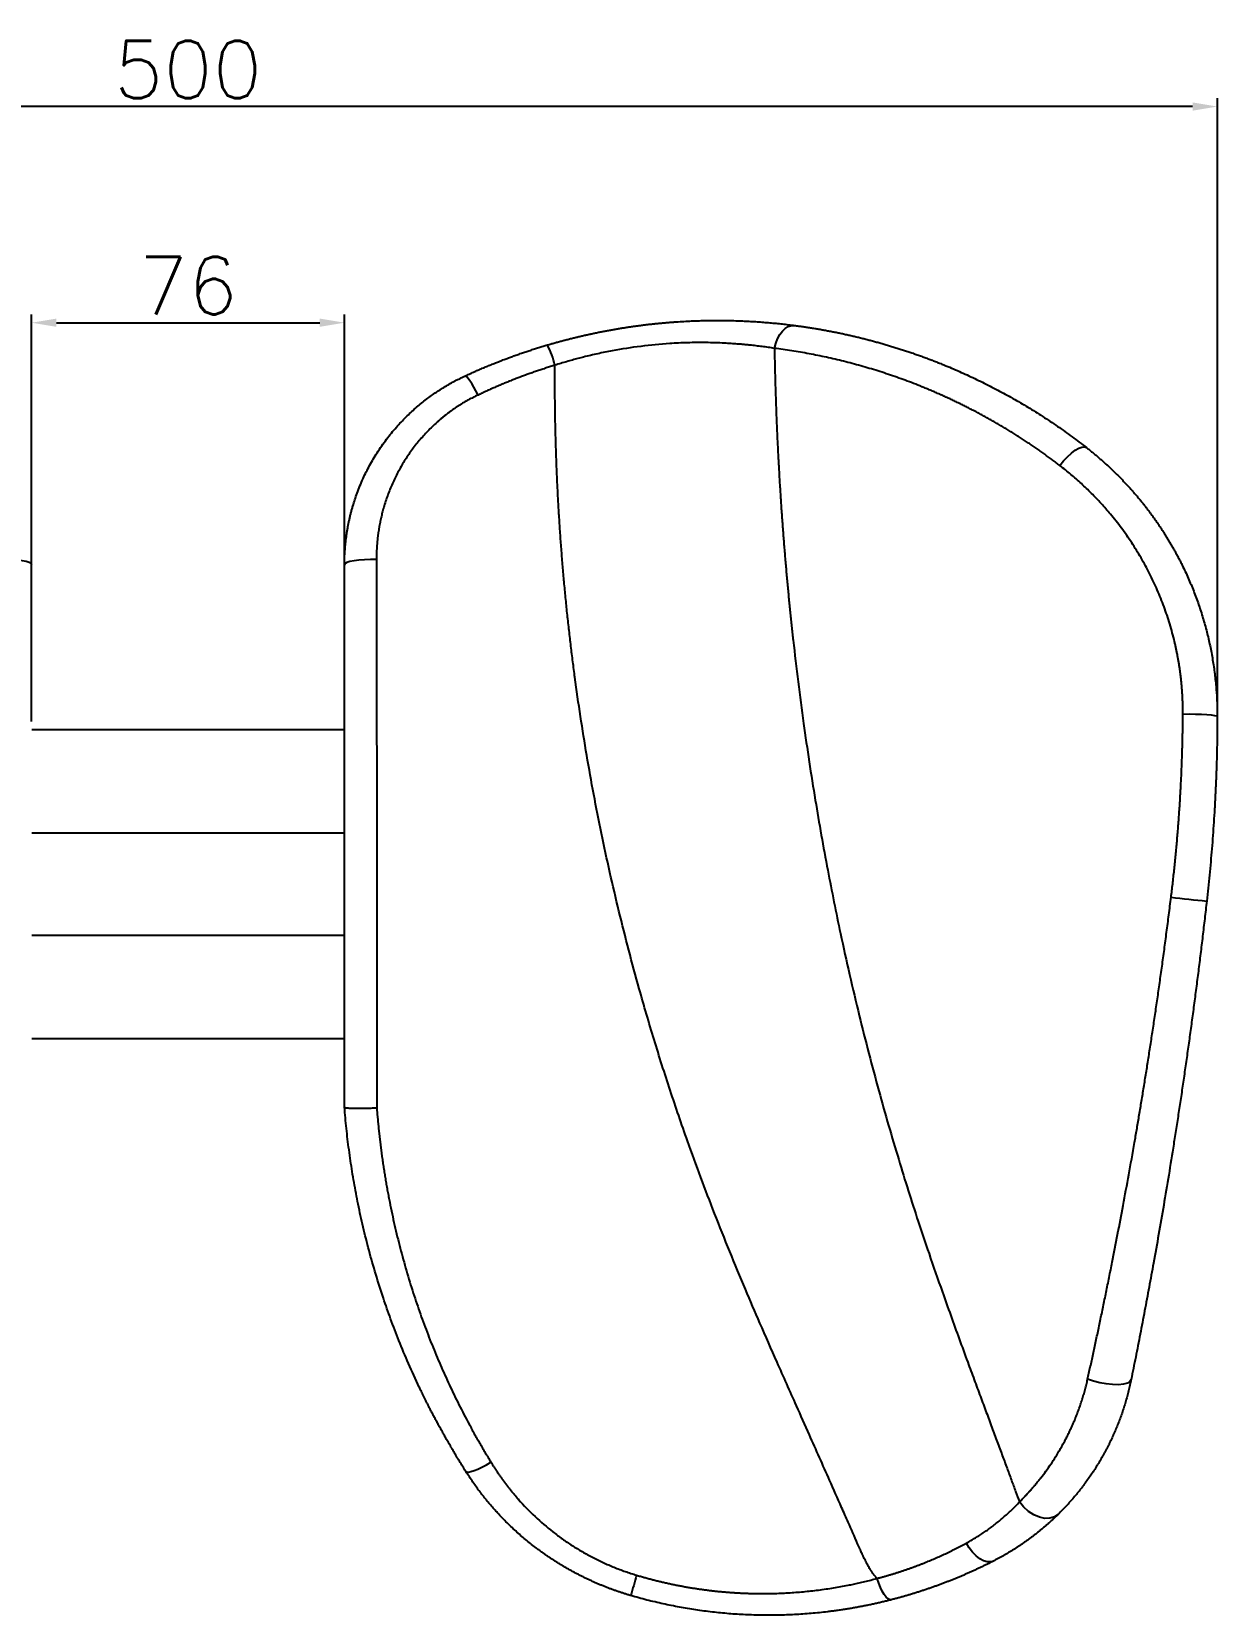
# Model space of a CAD drawing. Header units: inches. Extents: x 222 to 1062, y 91 to 685.
# Drawn here: x 782.6 to 926.7, y 236.3 to 428.8 of the extents above; entities that cross this region are included whole.
import ezdxf

# ---------------------------------------------------------------- set-up
doc = ezdxf.new("R2010")
doc.units = ezdxf.units.IN
doc.header["$MEASUREMENT"] = 0
doc.layers.get('0').update_dxf_attribs({"lineweight": 13})
doc.layers.get('Defpoints').update_dxf_attribs({"color": 3})
doc.layers.add('윤곽선', color=7, linetype='Continuous', lineweight=9)
doc.styles.get("Standard").update_dxf_attribs({"font": 'romans.shx', "bigfont": 'ghs.shx'})
doc.dimstyles.new('2-1사본 Standard', dxfattribs={"dimtxt": 2.5, "dimasz": 3, "dimexe": 1, "dimexo": 1, "dimgap": 1, "dimtad": 1, "dimdec": 1, "dimlfac": 2, "dimdsep": 46, "dimtxsty": 'Standard', "dimcen": 0.09, "dimclrd": 1, "dimclre": 1, "dimclrt": 2, "dimadec": 0, "dimazin": 0, "dimtfac": 1, "dimtdec": 1, "dimtmove": 0, "dimatfit": 3, "dimfxl": 0, "dimtolj": 1, "dimtzin": 0, "dimarcsym": 0})

# ---------------------------------------------------------------- blocks, each defined once
blk = doc.blocks.new('*D5')
at = {"layer": 'Defpoints', "color": 0}
for p in [(676.57, 419.69), (676.57, 345.61), (926.66, 345.57)]:
    blk.add_point(p, dxfattribs=at)
at = {"layer": '윤곽선', "color": 1, "lineweight": -2}
for p, q in [((676.57, 346.61), (676.57, 420.69)), ((923.66, 419.69), (679.57, 419.69)), ((926.66, 346.57), (926.66, 420.69))]:
    blk.add_line(p, q, dxfattribs=at)
at = {"layer": '윤곽선', "color": 1}
for points in [[(679.57, 420.19), (679.57, 419.19), (676.57, 419.69)], [(923.66, 420.19), (923.66, 419.19), (926.66, 419.69)]]:
    blk.add_solid(points, dxfattribs=at)
at = {"layer": '윤곽선', "color": 2, "insert": (801.61, 424.19), "char_height": 7, "attachment_point": 5}
blk.add_mtext('\\A1;500', dxfattribs=at)
blk = doc.blocks.new('*D6')
at = {"layer": 'Defpoints', "color": 0}
for p in [(820.61, 393.42), (782.61, 343.94), (820.61, 343.94)]:
    blk.add_point(p, dxfattribs=at)
at = {"layer": '윤곽선', "color": 1, "lineweight": -2}
for p, q in [((782.61, 344.94), (782.61, 394.42)), ((785.61, 393.42), (817.61, 393.42)), ((820.61, 344.94), (820.61, 394.42))]:
    blk.add_line(p, q, dxfattribs=at)
at = {"layer": '윤곽선', "color": 1}
for points in [[(785.61, 393.92), (785.61, 392.92), (782.61, 393.42)], [(817.61, 392.92), (817.61, 393.92), (820.61, 393.42)]]:
    blk.add_solid(points, dxfattribs=at)
at = {"layer": '윤곽선', "color": 2, "insert": (801.61, 397.92), "char_height": 7, "attachment_point": 5}
blk.add_mtext('\\A1;76', dxfattribs=at)

msp = doc.modelspace()

# ---------------------------------------------------------------- linework, layer by layer
at = {"color": 7, "linetype": 'Continuous', "lineweight": 25}
for p, q in [((820.613, 343.941), (782.613, 343.941)), ((782.613, 331.441), (820.613, 331.441)), ((820.613, 318.941), (782.613, 318.941)), ((782.613, 306.441), (820.613, 306.441))]:
    msp.add_line(p, q, dxfattribs=at)
at = {"color": 7, "linetype": 'Continuous', "lineweight": 25, "flags": 128}
for points in [[(872.851, 390.304), (873.009, 390.907), (873.227, 391.469), (873.499, 391.969), (873.814, 392.393), (874.163, 392.726), (874.534, 392.957), (874.915, 393.079), (875.294, 393.087)], [(836.842, 384.633), (836.582, 385.137), (836.326, 385.603), (836.082, 386.015), (835.856, 386.363), (835.655, 386.637), (835.486, 386.827), (835.352, 386.93), (835.257, 386.942)], [(907.527, 376.06), (907.973, 376.615), (908.445, 377.123), (908.924, 377.563), (909.39, 377.918), (909.823, 378.171), (910.206, 378.314), (910.522, 378.339), (910.759, 378.246)], [(782.613, 364.015), (782.536, 364.147), (782.309, 364.274), (781.941, 364.389), (781.449, 364.488), (780.854, 364.566), (780.182, 364.62), (779.463, 364.647), (778.73, 364.646)], [(824.497, 364.646), (823.763, 364.647), (823.045, 364.62), (822.373, 364.566), (821.778, 364.488), (821.286, 364.389), (820.918, 364.274), (820.69, 364.147), (820.613, 364.015)], [(922.476, 345.867), (923.245, 345.871), (924.009, 345.861), (924.732, 345.837), (925.379, 345.8), (925.917, 345.751), (926.322, 345.695), (926.573, 345.632), (926.658, 345.566)], [(916.19, 264.986), (916.047, 264.748), (915.73, 264.558), (915.255, 264.429), (914.649, 264.366), (913.942, 264.372), (913.173, 264.448), (912.382, 264.589), (911.611, 264.789), (910.901, 265.035)], [(835.349, 253.829), (835.467, 253.754), (835.682, 253.746), (835.986, 253.804), (836.37, 253.927), (836.82, 254.11), (837.32, 254.348), (837.854, 254.631), (838.404, 254.952)], [(907.315, 248.606), (906.872, 248.296), (906.325, 248.131), (905.702, 248.119), (905.036, 248.261), (904.36, 248.55), (903.71, 248.971), (903.119, 249.501), (902.619, 250.114)], [(899.473, 242.934), (899.11, 242.822), (898.701, 242.832), (898.26, 242.963), (897.806, 243.21), (897.353, 243.565), (896.921, 244.013), (896.524, 244.537), (896.178, 245.119)], [(887.064, 238.224), (886.872, 238.231), (886.658, 238.343), (886.429, 238.557), (886.194, 238.866), (885.958, 239.26), (885.729, 239.728), (885.515, 240.254), (885.322, 240.823)]]:
    msp.add_lwpolyline(points, dxfattribs=at)
at = {"color": 7, "linetype": 'Continuous', "lineweight": 25}
for centre, radius, start, end in [((835.665, 385.715), 10.822, 13.54812, 27.51155), ((939.748, 477.513), 155.038, 263.06997, 264.67925), ((984.642, 203.164), 134.045, 163.50881, 164.61221)]:
    msp.add_arc(centre, radius, start, end, dxfattribs=at)
for points, knots in [([(845.263, 390.714), (845.414, 390.758), (845.714, 390.846), (846.165, 390.975), (846.616, 391.1), (847.067, 391.222), (847.518, 391.341), (847.969, 391.457), (848.42, 391.57), (848.871, 391.68), (849.321, 391.787), (849.772, 391.89), (850.222, 391.991), (850.671, 392.088), (851.121, 392.183), (851.57, 392.275), (852.019, 392.363), (852.468, 392.449), (852.916, 392.531), (853.364, 392.611), (853.812, 392.688), (854.259, 392.761), (854.706, 392.832), (855.152, 392.9), (855.598, 392.965), (856.043, 393.027), (856.488, 393.087), (856.932, 393.143), (857.376, 393.197), (857.819, 393.248), (858.262, 393.296), (858.704, 393.341), (859.145, 393.383), (859.586, 393.423), (860.026, 393.46), (860.466, 393.494), (861.392, 393.56), (862.802, 393.639), (864.68, 393.694), (866.543, 393.701), (868.035, 393.669), (869.17, 393.624), (869.957, 393.584), (870.738, 393.536), (871.513, 393.48), (872.282, 393.417), (873.045, 393.346), (873.801, 393.267), (874.552, 393.181), (875.046, 393.119), (875.294, 393.087)], [0, 0, 0, 0, 0.0145922, 0.0291509, 0.0436775, 0.0581732, 0.0726393, 0.0870773, 0.1014883, 0.1158738, 0.130235, 0.1445734, 0.1588903, 0.173187, 0.1874649, 0.2017254, 0.2159698, 0.2301996, 0.2444162, 0.2586208, 0.272815, 0.2870001, 0.3011775, 0.3153486, 0.3295149, 0.3436776, 0.3578383, 0.3719984, 0.3861592, 0.4003221, 0.4144886, 0.4286601, 0.4428379, 0.4570236, 0.4712184, 0.4854237, 0.4996411, 0.5613212, 0.6233981, 0.6859835, 0.7491864, 0.7767364, 0.8043467, 0.8320256, 0.8597814, 0.8876225, 0.9155568, 0.9435925, 0.9717376, 1, 1, 1, 1]), ([(875.294, 393.087), (875.465, 393.065), (875.808, 393.019), (876.323, 392.946), (876.839, 392.87), (877.356, 392.79), (877.872, 392.705), (878.39, 392.617), (878.907, 392.525), (879.426, 392.429), (879.944, 392.329), (880.463, 392.225), (880.982, 392.118), (881.501, 392.006), (882.021, 391.89), (882.541, 391.77), (883.061, 391.646), (883.581, 391.518), (884.101, 391.386), (884.621, 391.249), (885.141, 391.109), (885.661, 390.964), (886.182, 390.816), (886.702, 390.663), (887.222, 390.506), (887.742, 390.344), (888.261, 390.179), (888.781, 390.009), (889.3, 389.835), (889.819, 389.657), (890.337, 389.475), (890.855, 389.288), (891.373, 389.097), (891.89, 388.902), (892.407, 388.702), (892.924, 388.498), (893.581, 388.233), (894.379, 387.9), (895.317, 387.494), (896.253, 387.073), (897.188, 386.637), (898.119, 386.186), (899.049, 385.719), (899.975, 385.237), (900.898, 384.74), (901.818, 384.228), (902.733, 383.7), (903.645, 383.157), (904.553, 382.598), (905.456, 382.024), (906.354, 381.434), (907.247, 380.828), (908.134, 380.207), (909.016, 379.569), (909.892, 378.917), (910.47, 378.47), (910.759, 378.246)], [0, 0, 0, 0, 0.0144472, 0.02888537, 0.04331473, 0.05773551, 0.07214791, 0.08655217, 0.10094849, 0.11533711, 0.12971824, 0.1440921, 0.15845892, 0.17281892, 0.18717232, 0.20151934, 0.2158602, 0.23019514, 0.24452437, 0.25884811, 0.2731666, 0.28748005, 0.30178869, 0.31609275, 0.33039244, 0.344688, 0.35897965, 0.37326762, 0.38755212, 0.4018334, 0.41611167, 0.43038716, 0.44466009, 0.4589307, 0.4731992, 0.48746584, 0.50173082, 0.52775647, 0.55379618, 0.57985139, 0.60592352, 0.63201402, 0.65812429, 0.68425578, 0.71040988, 0.73658803, 0.76279163, 0.78902209, 0.81528081, 0.84156918, 0.86788862, 0.89424049, 0.92062619, 0.94704709, 0.97350457, 1, 1, 1, 1]), ([(835.257, 386.942), (835.432, 387.022), (835.782, 387.184), (836.308, 387.42), (836.835, 387.651), (837.362, 387.878), (837.889, 388.1), (838.416, 388.317), (838.943, 388.529), (839.47, 388.736), (839.998, 388.939), (840.525, 389.138), (841.052, 389.331), (841.579, 389.52), (842.106, 389.704), (842.633, 389.884), (843.16, 390.059), (843.686, 390.23), (844.212, 390.396), (844.737, 390.558), (845.088, 390.662), (845.263, 390.714)], [0, 0, 0, 0, 0.0542528, 0.1083207, 0.1622044, 0.2159049, 0.2694229, 0.3227592, 0.3759148, 0.4288904, 0.481687, 0.5343053, 0.5867464, 0.639011, 0.6911001, 0.7430145, 0.7947553, 0.8463233, 0.8977194, 0.9489447, 1, 1, 1, 1]), ([(872.851, 390.304), (872.728, 390.323), (872.482, 390.362), (872.112, 390.416), (871.741, 390.469), (871.37, 390.518), (870.999, 390.566), (870.628, 390.611), (870.257, 390.653), (869.82, 390.7), (869.335, 390.749), (868.821, 390.794), (868.247, 390.841), (867.57, 390.887), (866.672, 390.941), (865.652, 390.981), (864.533, 391.004), (863.421, 391.006), (862.318, 390.987), (861.225, 390.948), (859.338, 390.845), (856.651, 390.59), (853.711, 390.131), (851.39, 389.66), (850.004, 389.331), (848.98, 389.067), (848.296, 388.882), (847.602, 388.684), (846.897, 388.474), (846.424, 388.325), (846.186, 388.25)], [0, 0, 0, 0, 0.0161015, 0.0320933, 0.0479752, 0.0637472, 0.0794092, 0.0949613, 0.1104034, 0.1257355, 0.1491776, 0.1700751, 0.1884323, 0.2185525, 0.2510081, 0.2946689, 0.3374902, 0.3794786, 0.4206421, 0.4609895, 0.5005314, 0.6276553, 0.7506846, 0.8134617, 0.8748818, 0.8989168, 0.9234338, 0.9484494, 0.9739714, 1, 1, 1, 1]), ([(907.527, 376.06), (907.375, 376.176), (907.071, 376.409), (906.613, 376.752), (906.153, 377.091), (905.691, 377.425), (905.227, 377.756), (904.761, 378.083), (904.293, 378.405), (903.823, 378.723), (903.351, 379.037), (902.877, 379.347), (902.402, 379.653), (901.924, 379.954), (901.445, 380.251), (900.963, 380.545), (900.48, 380.834), (899.996, 381.118), (899.51, 381.399), (899.022, 381.676), (898.533, 381.948), (898.042, 382.216), (897.549, 382.48), (897.055, 382.74), (896.56, 382.996), (896.064, 383.247), (895.566, 383.495), (895.066, 383.738), (894.566, 383.977), (894.064, 384.212), (893.561, 384.443), (893.057, 384.669), (892.551, 384.892), (892.044, 385.11), (891.536, 385.325), (891.028, 385.535), (890.351, 385.808), (889.504, 386.139), (888.487, 386.518), (887.465, 386.882), (886.44, 387.23), (885.41, 387.562), (884.377, 387.878), (883.34, 388.178), (882.3, 388.462), (881.257, 388.731), (880.212, 388.983), (879.164, 389.22), (878.115, 389.441), (877.063, 389.646), (876.011, 389.835), (874.957, 390.008), (873.903, 390.166), (873.202, 390.258), (872.851, 390.304)], [0, 0, 0, 0, 0.0141281, 0.0282548, 0.0423811, 0.0565081, 0.0706368, 0.0847682, 0.0989032, 0.113043, 0.1271883, 0.1413401, 0.1554987, 0.1696643, 0.1838372, 0.1980179, 0.2122066, 0.2264037, 0.2406096, 0.2548246, 0.2690491, 0.2832834, 0.297528, 0.3117833, 0.3260496, 0.3403272, 0.3546166, 0.3689185, 0.3832337, 0.3975628, 0.4119065, 0.4262654, 0.4406401, 0.4550313, 0.4694396, 0.4838655, 0.4983097, 0.5269454, 0.5556748, 0.584502, 0.6134307, 0.6424643, 0.6716061, 0.7008592, 0.7302262, 0.7597098, 0.7893121, 0.8190353, 0.8488811, 0.8788512, 0.9089471, 0.9391698, 0.9695205, 1, 1, 1, 1]), ([(872.851, 390.304), (872.857, 389.967), (872.869, 389.294), (872.891, 388.288), (872.914, 387.288), (872.941, 386.295), (872.97, 385.307), (873.001, 384.326), (873.035, 383.351), (873.07, 382.382), (873.108, 381.419), (873.149, 380.463), (873.191, 379.513), (873.235, 378.569), (873.282, 377.632), (873.33, 376.702), (873.38, 375.778), (873.432, 374.86), (873.486, 373.949), (873.542, 373.044), (873.599, 372.146), (873.659, 371.255), (873.719, 370.37), (873.782, 369.492), (873.846, 368.621), (873.911, 367.756), (873.978, 366.898), (874.046, 366.047), (874.116, 365.202), (874.187, 364.364), (874.259, 363.533), (874.333, 362.709), (874.407, 361.892), (874.483, 361.081), (874.56, 360.278), (874.638, 359.481), (874.717, 358.691), (874.797, 357.908), (874.878, 357.132), (874.959, 356.363), (875.042, 355.601), (875.47, 351.726), (876.314, 344.993), (877.733, 335.672), (879.245, 327.156), (881.003, 318.414), (883.052, 309.455), (885.43, 300.296), (887.836, 291.957), (889.913, 285.381), (891.713, 280.025), (893.037, 276.221), (894.265, 272.772), (895.291, 269.932), (896.245, 267.332), (897.108, 265), (897.862, 262.964), (898.581, 261.025), (899.264, 259.184), (899.912, 257.439), (900.524, 255.791), (901.099, 254.238), (901.639, 252.78), (902.142, 251.416), (902.463, 250.537), (902.618, 250.114)], [0, 0, 0, 0, 0.0072029, 0.0143571, 0.0214626, 0.0285193, 0.0355273, 0.0424864, 0.0493968, 0.0562582, 0.0630708, 0.0698345, 0.0765493, 0.0832152, 0.089832, 0.0963999, 0.1029188, 0.1093887, 0.1158096, 0.1221814, 0.1285041, 0.1347778, 0.1410023, 0.1471778, 0.1533041, 0.1593813, 0.1654093, 0.1713882, 0.1773179, 0.1831984, 0.1890297, 0.1948118, 0.2005447, 0.2062284, 0.2118629, 0.2174481, 0.222984, 0.2284708, 0.2339082, 0.2392964, 0.2446354, 0.249925, 0.3207116, 0.3859825, 0.445736, 0.4999716, 0.5705769, 0.6357975, 0.6956187, 0.7500368, 0.7784326, 0.8124894, 0.8333705, 0.854198, 0.8749718, 0.8906757, 0.9056585, 0.9199245, 0.9334773, 0.9463203, 0.9584569, 0.9698903, 0.9806235, 0.9906591, 1, 1, 1, 1]), ([(820.613, 364.015), (820.614, 364.136), (820.615, 364.38), (820.623, 364.748), (820.637, 365.12), (820.656, 365.496), (820.681, 365.876), (820.712, 366.259), (820.75, 366.647), (820.794, 367.038), (820.845, 367.433), (820.902, 367.832), (820.967, 368.233), (821.039, 368.638), (821.118, 369.046), (821.205, 369.457), (821.3, 369.87), (821.403, 370.286), (821.514, 370.705), (821.742, 371.511), (822.161, 372.783), (822.838, 374.439), (823.657, 376.083), (824.605, 377.691), (825.687, 379.244), (826.869, 380.691), (828.046, 381.939), (829.034, 382.86), (829.822, 383.529), (830.418, 384.004), (831.019, 384.455), (831.622, 384.88), (832.228, 385.282), (832.835, 385.659), (833.442, 386.013), (834.048, 386.345), (834.651, 386.655), (835.056, 386.847), (835.257, 386.942)], [0, 0, 0, 0, 0.0126008, 0.0253571, 0.0382689, 0.0513365, 0.0645597, 0.0779387, 0.0914737, 0.1051645, 0.1190113, 0.1330142, 0.1471731, 0.1614882, 0.1759596, 0.1905872, 0.2053711, 0.2203114, 0.235408, 0.2506612, 0.3080618, 0.3755345, 0.4380568, 0.5005913, 0.5711837, 0.6363591, 0.6961192, 0.7504667, 0.7773999, 0.803891, 0.8299406, 0.8555497, 0.8807189, 0.9054492, 0.9297414, 0.9535966, 0.9770158, 1, 1, 1, 1]), ([(846.186, 388.25), (846.009, 388.196), (845.654, 388.088), (845.125, 387.92), (844.597, 387.748), (844.07, 387.572), (843.544, 387.391), (843.02, 387.206), (842.497, 387.016), (841.976, 386.822), (841.456, 386.623), (840.937, 386.42), (840.42, 386.212), (839.905, 386), (839.39, 385.783), (838.878, 385.562), (838.366, 385.337), (837.857, 385.107), (837.348, 384.872), (837.011, 384.713), (836.842, 384.633)], [0, 0, 0, 0, 0.0551964, 0.1104111, 0.1656486, 0.2209136, 0.2762108, 0.3315448, 0.3869202, 0.4423415, 0.4978134, 0.5533403, 0.6089269, 0.6645775, 0.7202959, 0.7760822, 0.8319408, 0.8878767, 0.9438948, 1, 1, 1, 1]), ([(885.322, 240.823), (885.284, 240.864), (885.208, 240.946), (885.096, 241.075), (884.986, 241.209), (884.877, 241.35), (884.77, 241.496), (884.664, 241.648), (884.494, 241.904), (884.255, 242.306), (883.972, 242.826), (883.693, 243.383), (883.456, 243.892), (883.207, 244.453), (882.668, 245.687), (881.927, 247.381), (880.796, 249.952), (879.225, 253.497), (877.396, 257.613), (875.266, 262.395), (873.253, 266.913), (871.182, 271.632), (868.603, 277.63), (865.6, 284.984), (862.583, 293.059), (860.166, 300.125), (858.21, 306.293), (856.092, 313.536), (853.912, 321.88), (851.786, 331.34), (849.999, 340.826), (848.938, 347.793), (848.359, 352.218), (848.125, 354.107), (847.905, 355.998), (847.697, 357.89), (847.503, 359.783), (847.323, 361.677), (847.155, 363.572), (847.001, 365.468), (846.86, 367.365), (846.732, 369.262), (846.617, 371.16), (846.516, 373.059), (846.428, 374.958), (846.353, 376.857), (846.292, 378.756), (846.243, 380.656), (846.208, 382.555), (846.187, 384.454), (846.178, 386.353), (846.183, 387.618), (846.186, 388.25)], [0, 0, 0, 0, 0.0010759, 0.0021738, 0.0032947, 0.0044393, 0.0056083, 0.0068025, 0.0080226, 0.0115673, 0.0158573, 0.0195258, 0.0236695, 0.026773, 0.0314853, 0.0498733, 0.062749, 0.0861182, 0.1252617, 0.1502608, 0.1877516, 0.2212276, 0.2502096, 0.3142977, 0.3750998, 0.4170527, 0.4587617, 0.5002358, 0.5629833, 0.6255133, 0.6878813, 0.7501495, 0.7625196, 0.7748993, 0.7872891, 0.7996896, 0.8121014, 0.8245249, 0.8369608, 0.8494096, 0.8618719, 0.8743482, 0.886839, 0.8993449, 0.9118665, 0.9244042, 0.9369587, 0.9495304, 0.9621199, 0.9747276, 0.9873542, 1, 1, 1, 1]), ([(836.842, 384.633), (836.744, 384.585), (836.547, 384.49), (836.254, 384.342), (835.964, 384.19), (835.677, 384.034), (835.393, 383.873), (835.112, 383.708), (834.833, 383.539), (834.556, 383.365), (834.283, 383.187), (834.012, 383.005), (833.744, 382.819), (833.479, 382.628), (833.216, 382.433), (832.956, 382.233), (832.698, 382.029), (832.444, 381.821), (832.192, 381.609), (831.943, 381.392), (831.395, 380.902), (830.581, 380.106), (829.559, 378.953), (828.62, 377.728), (827.769, 376.437), (827.009, 375.093), (826.347, 373.704), (825.782, 372.269), (825.409, 371.088), (825.17, 370.187), (825.027, 369.581), (824.901, 368.973), (824.792, 368.362), (824.7, 367.749), (824.625, 367.133), (824.567, 366.515), (824.526, 365.894), (824.501, 365.271), (824.498, 364.854), (824.497, 364.646)], [0, 0, 0, 0, 0.0130763, 0.0261405, 0.039196, 0.0522461, 0.0652938, 0.0783426, 0.0913956, 0.1044561, 0.1175273, 0.1306123, 0.1437144, 0.1568367, 0.1699824, 0.1831545, 0.1963563, 0.2095906, 0.2228607, 0.2361694, 0.2495198, 0.3117473, 0.3739416, 0.4363955, 0.4993971, 0.5619153, 0.6242319, 0.6866187, 0.7493481, 0.7745934, 0.7997508, 0.824838, 0.8498729, 0.8748736, 0.8998581, 0.9248447, 0.9498517, 0.9748974, 1, 1, 1, 1]), ([(910.759, 378.246), (910.879, 378.151), (911.12, 377.962), (911.477, 377.673), (911.831, 377.38), (912.183, 377.082), (912.531, 376.781), (912.876, 376.476), (913.218, 376.166), (913.557, 375.853), (913.892, 375.535), (914.224, 375.214), (914.552, 374.889), (914.877, 374.56), (915.199, 374.227), (915.517, 373.891), (915.831, 373.551), (916.142, 373.207), (916.449, 372.859), (916.752, 372.508), (917.052, 372.153), (917.347, 371.794), (917.639, 371.432), (917.927, 371.067), (918.211, 370.698), (918.491, 370.326), (918.767, 369.95), (919.039, 369.571), (919.306, 369.189), (919.57, 368.804), (919.829, 368.415), (920.084, 368.023), (920.335, 367.629), (920.581, 367.231), (920.823, 366.83), (921.061, 366.426), (921.294, 366.019), (921.523, 365.61), (921.747, 365.198), (921.966, 364.782), (922.181, 364.365), (922.45, 363.827), (922.767, 363.168), (923.124, 362.382), (923.465, 361.59), (923.789, 360.79), (924.097, 359.983), (924.388, 359.169), (924.662, 358.35), (924.919, 357.524), (925.158, 356.694), (925.38, 355.858), (925.585, 355.017), (925.772, 354.173), (925.942, 353.324), (926.094, 352.471), (926.228, 351.616), (926.344, 350.757), (926.442, 349.896), (926.522, 349.033), (926.584, 348.168), (926.627, 347.302), (926.654, 346.434), (926.656, 345.856), (926.658, 345.566)], [0, 0, 0, 0, 0.0125812, 0.0251572, 0.0377281, 0.0502941, 0.0628553, 0.0754117, 0.0879636, 0.100511, 0.1130541, 0.1255929, 0.1381276, 0.1506583, 0.1631852, 0.1757082, 0.1882276, 0.2007435, 0.213256, 0.2257652, 0.2382713, 0.2507743, 0.2632743, 0.2757716, 0.2882661, 0.3007581, 0.3132476, 0.3257348, 0.3382198, 0.3507027, 0.3631836, 0.3756627, 0.38814, 0.4006157, 0.4130899, 0.4255627, 0.4380343, 0.4505047, 0.4629742, 0.4754427, 0.4879104, 0.5003775, 0.5232273, 0.5460591, 0.5688738, 0.5916718, 0.6144541, 0.6372211, 0.6599737, 0.6827125, 0.7054382, 0.7281516, 0.7508532, 0.7735439, 0.7962242, 0.818895, 0.8415569, 0.8642105, 0.8868567, 0.9094961, 0.9321295, 0.9547574, 0.9773807, 1, 1, 1, 1]), ([(922.476, 345.867), (922.476, 346.009), (922.477, 346.292), (922.472, 346.716), (922.462, 347.14), (922.448, 347.563), (922.429, 347.986), (922.404, 348.408), (922.375, 348.829), (922.342, 349.25), (922.303, 349.67), (922.26, 350.09), (922.212, 350.509), (922.158, 350.928), (922.101, 351.346), (922.038, 351.763), (921.97, 352.18), (921.898, 352.596), (921.821, 353.012), (921.739, 353.427), (921.652, 353.842), (921.561, 354.256), (921.329, 355.252), (920.907, 356.814), (920.206, 358.908), (919.385, 360.951), (918.451, 362.934), (917.41, 364.85), (916.269, 366.694), (915.024, 368.472), (913.953, 369.832), (913.115, 370.816), (912.547, 371.453), (911.965, 372.077), (911.371, 372.687), (910.763, 373.284), (910.142, 373.867), (909.508, 374.437), (908.861, 374.992), (908.201, 375.536), (907.752, 375.885), (907.527, 376.06)], [0, 0, 0, 0, 0.011887, 0.0237621, 0.035627, 0.0474832, 0.0593327, 0.0711771, 0.0830181, 0.0948574, 0.1066968, 0.118538, 0.1303828, 0.1422327, 0.1540895, 0.165955, 0.1778307, 0.1897183, 0.2016196, 0.2135361, 0.2254694, 0.2374212, 0.249393, 0.3119959, 0.3744186, 0.4368778, 0.4995836, 0.5617239, 0.623944, 0.686453, 0.7494832, 0.774367, 0.7992508, 0.8241488, 0.8490752, 0.8740442, 0.8990706, 0.9241689, 0.9493493, 0.9746221, 1, 1, 1, 1]), ([(820.613, 298.092), (820.613, 309.122), (820.613, 320.192), (820.613, 342.208), (820.613, 353.146), (820.613, 364.015)], [0, 0, 0, 0, 0.5, 0.5, 1, 1, 1, 1]), ([(824.497, 364.646), (824.497, 364.27), (824.499, 363.519), (824.5, 362.392), (824.502, 361.263), (824.504, 360.133), (824.506, 359.002), (824.507, 357.87), (824.509, 356.737), (824.51, 355.603), (824.512, 354.468), (824.513, 353.332), (824.515, 352.194), (824.516, 351.056), (824.518, 349.917), (824.519, 348.777), (824.52, 347.637), (824.521, 346.495), (824.523, 345.352), (824.524, 344.209), (824.525, 343.065), (824.526, 341.92), (824.527, 340.774), (824.528, 339.627), (824.529, 338.48), (824.53, 337.332), (824.531, 336.183), (824.531, 335.034), (824.532, 333.884), (824.533, 332.733), (824.534, 331.581), (824.534, 330.429), (824.535, 329.277), (824.535, 328.124), (824.536, 326.97), (824.536, 325.816), (824.537, 324.661), (824.537, 323.506), (824.537, 322.35), (824.538, 321.194), (824.538, 320.038), (824.538, 318.881), (824.538, 317.724), (824.538, 316.566), (824.538, 315.408), (824.538, 314.25), (824.538, 313.091), (824.538, 311.932), (824.538, 310.773), (824.538, 309.614), (824.538, 308.454), (824.537, 307.294), (824.537, 306.134), (824.537, 304.974), (824.536, 303.814), (824.536, 302.654), (824.535, 301.493), (824.535, 300.333), (824.534, 299.172), (824.534, 298.399), (824.533, 298.012)], [0, 0, 0, 0, 0.0171094, 0.0342234, 0.0513419, 0.0684651, 0.0855929, 0.1027253, 0.1198623, 0.1370039, 0.1541501, 0.1713009, 0.1884564, 0.2056164, 0.2227811, 0.2399504, 0.2571243, 0.2743028, 0.2914859, 0.3086737, 0.3258661, 0.3430631, 0.3602647, 0.3774709, 0.3946818, 0.4118973, 0.4291175, 0.4463423, 0.4635717, 0.4808057, 0.4980444, 0.5152878, 0.5325358, 0.5497884, 0.5670457, 0.5843077, 0.6015744, 0.6188457, 0.6361217, 0.6534024, 0.6706877, 0.6879778, 0.7052726, 0.7225721, 0.7398763, 0.7571853, 0.774499, 0.7918173, 0.8091403, 0.8264679, 0.8438001, 0.861137, 0.8784786, 0.8958248, 0.9131757, 0.9305312, 0.9478914, 0.9652563, 0.9826258, 1, 1, 1, 1]), ([(921.041, 323.608), (921.075, 323.879), (921.141, 324.423), (921.237, 325.24), (921.33, 326.061), (921.419, 326.885), (921.505, 327.713), (921.588, 328.544), (921.668, 329.378), (921.744, 330.216), (921.817, 331.057), (921.886, 331.901), (921.951, 332.749), (922.013, 333.6), (922.072, 334.455), (922.126, 335.313), (922.177, 336.174), (922.224, 337.038), (922.267, 337.906), (922.306, 338.778), (922.342, 339.652), (922.373, 340.53), (922.4, 341.411), (922.424, 342.296), (922.443, 343.184), (922.458, 344.075), (922.47, 344.97), (922.474, 345.568), (922.476, 345.867)], [0, 0, 0, 0, 0.0367045, 0.0735415, 0.1105119, 0.1476165, 0.1848563, 0.2222322, 0.2597451, 0.2973962, 0.3351863, 0.3731166, 0.4111881, 0.449402, 0.4877593, 0.5262612, 0.5649089, 0.6037035, 0.6426462, 0.6817383, 0.720981, 0.7603755, 0.799923, 0.8396248, 0.8794821, 0.9194962, 0.9596685, 1, 1, 1, 1]), ([(926.658, 345.566), (926.657, 345.273), (926.655, 344.688), (926.647, 343.811), (926.636, 342.937), (926.621, 342.066), (926.603, 341.197), (926.581, 340.331), (926.555, 339.468), (926.526, 338.608), (926.493, 337.75), (926.456, 336.895), (926.417, 336.044), (926.373, 335.194), (926.312, 334.088), (926.228, 332.724), (926.116, 331.107), (925.992, 329.498), (925.855, 327.897), (925.706, 326.305), (925.546, 324.721), (925.429, 323.668), (925.371, 323.143)], [0, 0, 0, 0, 0.0392249, 0.0783209, 0.1172886, 0.1561283, 0.1948405, 0.2334255, 0.2718837, 0.3102157, 0.3484217, 0.3865023, 0.4244579, 0.4622889, 0.4999957, 0.5724238, 0.6445133, 0.7162676, 0.7876901, 0.858784, 0.9295528, 1, 1, 1, 1]), ([(910.901, 265.035), (910.956, 265.282), (911.065, 265.778), (911.231, 266.53), (911.397, 267.294), (911.566, 268.07), (911.736, 268.858), (911.908, 269.659), (912.082, 270.471), (912.257, 271.295), (912.433, 272.132), (912.611, 272.98), (912.791, 273.84), (912.971, 274.713), (913.153, 275.598), (913.336, 276.494), (913.52, 277.403), (913.705, 278.324), (914.05, 280.058), (914.56, 282.664), (915.231, 286.205), (915.916, 289.929), (916.462, 293), (916.87, 295.365), (917.144, 296.976), (917.42, 298.626), (917.698, 300.315), (917.977, 302.043), (918.258, 303.81), (918.539, 305.617), (918.821, 307.462), (919.103, 309.346), (919.385, 311.269), (919.666, 313.231), (919.946, 315.232), (920.224, 317.271), (920.5, 319.349), (920.774, 321.465), (920.952, 322.89), (921.041, 323.608)], [0, 0, 0, 0, 0.01329002, 0.02676308, 0.04041906, 0.05425778, 0.06827897, 0.08248237, 0.09686772, 0.11143472, 0.12618312, 0.14111262, 0.15622296, 0.17151371, 0.18698407, 0.20263393, 0.21846321, 0.23447183, 0.25065971, 0.3087123, 0.36955726, 0.43318088, 0.499576, 0.52621509, 0.55347377, 0.58135181, 0.60984894, 0.63896485, 0.66869925, 0.69905183, 0.73002227, 0.76161029, 0.79381561, 0.82663799, 0.86007722, 0.89413312, 0.92880556, 0.96409443, 1, 1, 1, 1]), ([(925.371, 323.143), (925.33, 322.784), (925.249, 322.066), (925.124, 320.991), (924.999, 319.92), (924.872, 318.854), (924.744, 317.792), (924.614, 316.735), (924.484, 315.681), (924.353, 314.632), (924.22, 313.587), (924.086, 312.546), (923.951, 311.51), (923.815, 310.477), (923.678, 309.449), (923.54, 308.425), (923.401, 307.406), (923.261, 306.391), (923.12, 305.38), (922.978, 304.373), (922.835, 303.37), (922.691, 302.372), (922.546, 301.378), (922.4, 300.388), (922.254, 299.402), (922.106, 298.421), (921.958, 297.444), (921.809, 296.471), (921.659, 295.502), (921.508, 294.538), (921.21, 292.645), (920.759, 289.854), (920.148, 286.198), (919.533, 282.633), (919.028, 279.801), (918.64, 277.67), (918.371, 276.211), (918.101, 274.764), (917.83, 273.33), (917.559, 271.909), (917.286, 270.5), (917.013, 269.103), (916.739, 267.719), (916.465, 266.347), (916.281, 265.439), (916.19, 264.986)], [0, 0, 0, 0, 0.0181517, 0.0362363, 0.0542541, 0.0722054, 0.0900905, 0.1079097, 0.1256635, 0.143352, 0.1609758, 0.178535, 0.1960301, 0.2134613, 0.2308291, 0.2481338, 0.2653758, 0.2825554, 0.299673, 0.316729, 0.3337237, 0.3506576, 0.3675309, 0.3843442, 0.4010978, 0.4177921, 0.4344274, 0.4510043, 0.4675231, 0.4839842, 0.500388, 0.564529, 0.6273866, 0.6889889, 0.7493653, 0.7750476, 0.8005852, 0.8259806, 0.8512366, 0.8763558, 0.9013411, 0.9261953, 0.9509212, 0.9755218, 1, 1, 1, 1]), ([(820.613, 298.091), (820.614, 298.088), (820.616, 298.082), (820.625, 298.073), (820.639, 298.065), (820.658, 298.056), (820.684, 298.048), (820.716, 298.04), (820.754, 298.032), (820.798, 298.024), (820.848, 298.017), (820.905, 298.01), (820.968, 298.003), (821.037, 297.996), (821.113, 297.99), (821.194, 297.985), (821.281, 297.98), (821.375, 297.975), (821.473, 297.971), (821.577, 297.967), (821.685, 297.964), (821.764, 297.962), (821.813, 297.961), (821.836, 297.961), (821.872, 297.96), (821.922, 297.96), (821.985, 297.959), (822.063, 297.959), (822.157, 297.959), (822.267, 297.958), (822.393, 297.959), (822.537, 297.959), (822.698, 297.96), (822.876, 297.962), (823.073, 297.965), (823.285, 297.969), (823.513, 297.975), (823.754, 297.981), (824.007, 297.99), (824.269, 298), (824.445, 298.008), (824.534, 298.012)], [0, 0, 0, 0, 0.02276807, 0.04586651, 0.06928461, 0.09301033, 0.11703035, 0.14133003, 0.16589345, 0.19070344, 0.21574159, 0.24098837, 0.26642314, 0.29202427, 0.31776924, 0.34363471, 0.36959668, 0.39563062, 0.42171155, 0.44781427, 0.47391343, 0.49998371, 0.50225796, 0.50739187, 0.51538473, 0.52623436, 0.53993574, 0.55647912, 0.57584772, 0.59801497, 0.6229414, 0.65057137, 0.68082959, 0.71361793, 0.74881245, 0.78626127, 0.82578321, 0.86716794, 0.91017739, 0.95454892, 1, 1, 1, 1]), ([(835.349, 253.829), (835.219, 254.035), (834.963, 254.442), (834.59, 255.046), (834.232, 255.636), (833.889, 256.211), (833.559, 256.771), (833.243, 257.316), (832.941, 257.845), (832.652, 258.359), (832.376, 258.857), (832.112, 259.338), (831.861, 259.803), (831.621, 260.252), (831.394, 260.684), (831.177, 261.1), (830.972, 261.498), (830.778, 261.879), (830.595, 262.244), (830.422, 262.591), (830.259, 262.92), (830.107, 263.232), (829.964, 263.526), (829.831, 263.803), (829.291, 264.935), (828.399, 266.895), (827.243, 269.664), (826.232, 272.308), (825.288, 275), (824.408, 277.771), (823.591, 280.651), (822.881, 283.48), (822.372, 285.797), (822.015, 287.61), (821.773, 288.935), (821.55, 290.256), (821.347, 291.574), (821.162, 292.887), (820.997, 294.195), (820.85, 295.498), (820.721, 296.796), (820.649, 297.66), (820.613, 298.091)], [0, 0, 0, 0, 0.01560523, 0.03077927, 0.04552212, 0.05983378, 0.07371424, 0.08716351, 0.10018159, 0.11276848, 0.12492418, 0.13664868, 0.14794199, 0.15880412, 0.16923505, 0.1792348, 0.18880335, 0.19794072, 0.2066469, 0.21492189, 0.2227657, 0.23017832, 0.23715977, 0.24371003, 0.24982911, 0.31746929, 0.38140174, 0.44162849, 0.49815199, 0.56332479, 0.62678061, 0.68852535, 0.74856538, 0.77717077, 0.8056071, 0.83387522, 0.86197597, 0.88991021, 0.91767883, 0.94528272, 0.9727228, 1, 1, 1, 1]), ([(824.533, 298.012), (824.551, 297.786), (824.587, 297.334), (824.647, 296.657), (824.711, 295.98), (824.78, 295.304), (824.853, 294.628), (824.932, 293.952), (825.015, 293.277), (825.103, 292.602), (825.195, 291.927), (825.293, 291.253), (825.395, 290.58), (825.501, 289.906), (825.613, 289.234), (825.729, 288.561), (825.85, 287.889), (825.976, 287.218), (826.245, 285.83), (826.691, 283.736), (827.369, 280.954), (828.128, 278.198), (828.818, 275.952), (829.397, 274.203), (829.835, 272.94), (830.289, 271.684), (830.76, 270.437), (831.247, 269.197), (831.752, 267.966), (832.272, 266.742), (832.81, 265.527), (833.364, 264.32), (833.935, 263.12), (834.523, 261.929), (835.128, 260.746), (835.749, 259.57), (836.387, 258.403), (837.042, 257.244), (837.712, 256.093), (838.173, 255.332), (838.404, 254.952)], [0, 0, 0, 0, 0.0147382, 0.0294807, 0.0442281, 0.0589814, 0.0737411, 0.088508, 0.1032829, 0.1180665, 0.1328594, 0.1476625, 0.1624765, 0.1773019, 0.1921397, 0.2069903, 0.2218547, 0.2367333, 0.251627, 0.314237, 0.376762, 0.439251, 0.5017521, 0.531116, 0.5604506, 0.5897605, 0.6190502, 0.6483243, 0.6775873, 0.7068435, 0.7360975, 0.7653536, 0.7946162, 0.8238896, 0.8531783, 0.8824864, 0.9118184, 0.9411784, 0.9705709, 1, 1, 1, 1]), ([(902.618, 250.114), (902.702, 250.198), (902.87, 250.365), (903.119, 250.62), (903.365, 250.878), (903.608, 251.139), (903.848, 251.402), (904.085, 251.669), (904.318, 251.937), (904.548, 252.209), (904.775, 252.483), (904.999, 252.759), (905.355, 253.211), (905.837, 253.852), (906.432, 254.702), (907.005, 255.581), (907.471, 256.35), (907.838, 256.995), (908.116, 257.506), (908.386, 258.027), (908.649, 258.558), (908.904, 259.098), (909.15, 259.649), (909.387, 260.209), (909.614, 260.778), (909.832, 261.358), (910.039, 261.946), (910.235, 262.545), (910.42, 263.153), (910.594, 263.771), (910.756, 264.398), (910.853, 264.822), (910.901, 265.035)], [0, 0, 0, 0, 0.0234123, 0.046684, 0.0698161, 0.0928093, 0.1156639, 0.1383806, 0.1609593, 0.1834003, 0.2057035, 0.2278688, 0.249896, 0.3127395, 0.3752291, 0.4373875, 0.4992317, 0.5324054, 0.5655975, 0.5988078, 0.6320319, 0.6652716, 0.6985299, 0.7318118, 0.7651234, 0.7984729, 0.8318696, 0.8653245, 0.8988501, 0.93246, 0.9661707, 1, 1, 1, 1]), ([(916.19, 264.986), (916.166, 264.87), (916.118, 264.638), (916.041, 264.291), (915.961, 263.946), (915.877, 263.602), (915.79, 263.261), (915.699, 262.921), (915.604, 262.583), (915.506, 262.247), (915.405, 261.912), (915.3, 261.58), (915.192, 261.25), (915.081, 260.921), (914.966, 260.595), (914.848, 260.271), (914.727, 259.948), (914.603, 259.628), (914.475, 259.31), (914.345, 258.994), (914.211, 258.681), (914.075, 258.369), (913.935, 258.06), (913.793, 257.753), (913.648, 257.448), (913.5, 257.146), (913.349, 256.846), (913.195, 256.548), (913.038, 256.253), (912.879, 255.96), (912.662, 255.568), (912.38, 255.081), (912.029, 254.503), (911.665, 253.93), (911.288, 253.363), (910.898, 252.804), (910.495, 252.251), (910.078, 251.705), (909.649, 251.167), (909.207, 250.636), (908.753, 250.114), (908.286, 249.601), (907.807, 249.096), (907.48, 248.77), (907.315, 248.606)], [0, 0, 0, 0, 0.0171382, 0.0342772, 0.051418, 0.0685616, 0.085709, 0.102861, 0.1200188, 0.1371833, 0.1543555, 0.1715363, 0.1887267, 0.2059277, 0.2231402, 0.2403653, 0.2576039, 0.2748569, 0.2921254, 0.3094102, 0.3267124, 0.3440328, 0.3613725, 0.3787324, 0.3961134, 0.4135165, 0.4309425, 0.4483926, 0.4658675, 0.4833681, 0.5008955, 0.5366787, 0.5728717, 0.6094818, 0.6465165, 0.6839825, 0.7218866, 0.7602353, 0.7990349, 0.8382914, 0.8780106, 0.9181981, 0.9588595, 1, 1, 1, 1]), ([(838.404, 254.952), (838.475, 254.836), (838.618, 254.605), (838.837, 254.262), (839.06, 253.922), (839.287, 253.585), (839.517, 253.252), (839.752, 252.921), (839.991, 252.594), (840.234, 252.27), (840.481, 251.95), (840.732, 251.632), (840.987, 251.318), (841.245, 251.007), (841.508, 250.7), (842.314, 249.78), (843.734, 248.316), (845.547, 246.759), (847.078, 245.617), (848.265, 244.814), (849.486, 244.067), (850.535, 243.491), (851.393, 243.058), (852.049, 242.746), (852.711, 242.45), (853.379, 242.17), (854.053, 241.906), (854.733, 241.659), (855.419, 241.427), (855.881, 241.286), (856.111, 241.215)], [0, 0, 0, 0, 0.0179774, 0.0359242, 0.0538431, 0.0717367, 0.0896075, 0.1074582, 0.125291, 0.1431087, 0.1609138, 0.1787089, 0.1964967, 0.2142799, 0.232061, 0.2498427, 0.3754047, 0.5000508, 0.5627232, 0.6250349, 0.687126, 0.7491389, 0.7806832, 0.8121345, 0.8435124, 0.8748368, 0.9061276, 0.9374049, 0.968689, 1, 1, 1, 1]), ([(855.403, 238.733), (855.278, 238.77), (855.028, 238.843), (854.654, 238.96), (854.279, 239.08), (853.904, 239.205), (853.529, 239.335), (853.154, 239.47), (852.778, 239.61), (852.403, 239.754), (852.028, 239.904), (851.653, 240.058), (851.278, 240.217), (850.904, 240.381), (850.529, 240.55), (850.156, 240.725), (849.783, 240.904), (849.41, 241.088), (849.038, 241.278), (848.667, 241.473), (848.296, 241.673), (847.927, 241.878), (847.559, 242.088), (847.191, 242.304), (846.825, 242.525), (846.46, 242.751), (846.096, 242.983), (845.734, 243.22), (845.373, 243.462), (845.014, 243.709), (844.657, 243.962), (844.301, 244.221), (843.662, 244.698), (842.739, 245.426), (841.549, 246.452), (840.363, 247.572), (839.453, 248.517), (838.796, 249.244), (838.378, 249.724), (837.953, 250.229), (837.523, 250.76), (837.09, 251.319), (836.653, 251.905), (836.216, 252.519), (835.777, 253.161), (835.493, 253.604), (835.349, 253.829)], [0, 0, 0, 0, 0.0150951, 0.0302563, 0.0454839, 0.0607782, 0.0761395, 0.0915682, 0.1070644, 0.1226286, 0.1382609, 0.1539616, 0.1697311, 0.1855696, 0.2014773, 0.2174546, 0.2335016, 0.2496187, 0.2658061, 0.282064, 0.2983928, 0.3147925, 0.3312636, 0.3478062, 0.3644205, 0.3811069, 0.3978654, 0.4146964, 0.4316001, 0.4485766, 0.4656263, 0.4827492, 0.4999458, 0.5588434, 0.6201806, 0.6839634, 0.7501973, 0.7742147, 0.7991663, 0.8250524, 0.8518731, 0.8796285, 0.9083188, 0.9379441, 0.9685044, 1, 1, 1, 1]), ([(896.179, 245.119), (896.27, 245.169), (896.454, 245.27), (896.727, 245.425), (896.998, 245.584), (897.268, 245.746), (897.537, 245.912), (897.804, 246.081), (898.069, 246.254), (898.332, 246.431), (898.683, 246.673), (899.119, 246.987), (899.635, 247.379), (900.148, 247.789), (900.655, 248.218), (901.157, 248.665), (901.653, 249.131), (902.143, 249.614), (902.459, 249.946), (902.619, 250.114)], [0, 0, 0, 0, 0.0361394, 0.0725176, 0.109137, 0.1459989, 0.1831045, 0.2204543, 0.2580483, 0.2958863, 0.3339677, 0.4111816, 0.4901175, 0.5707667, 0.6531289, 0.7372195, 0.823053, 0.9106426, 1, 1, 1, 1]), ([(907.315, 248.606), (907.224, 248.516), (907.041, 248.337), (906.762, 248.072), (906.481, 247.811), (906.198, 247.555), (905.912, 247.302), (905.624, 247.053), (905.334, 246.808), (905.041, 246.568), (904.747, 246.331), (904.45, 246.099), (904.151, 245.87), (903.851, 245.646), (903.548, 245.426), (903.244, 245.209), (902.938, 244.997), (902.63, 244.789), (902.321, 244.585), (902.01, 244.385), (901.698, 244.19), (901.384, 243.998), (901.069, 243.811), (900.752, 243.627), (900.435, 243.448), (900.115, 243.273), (899.795, 243.101), (899.58, 242.99), (899.473, 242.934)], [0, 0, 0, 0, 0.0416352, 0.0830075, 0.1241178, 0.1649673, 0.205557, 0.2458879, 0.2859612, 0.3257778, 0.365339, 0.4046459, 0.4436997, 0.4825015, 0.5210526, 0.5593542, 0.5974076, 0.635214, 0.6727749, 0.7100914, 0.7471651, 0.7839972, 0.8205893, 0.8569427, 0.893059, 0.9289396, 0.964586, 1, 1, 1, 1]), ([(885.322, 240.823), (885.449, 240.856), (885.702, 240.923), (886.078, 241.026), (886.451, 241.132), (886.822, 241.24), (887.189, 241.35), (887.554, 241.462), (887.916, 241.577), (888.276, 241.694), (888.633, 241.813), (888.987, 241.935), (889.339, 242.059), (889.689, 242.185), (890.037, 242.313), (890.383, 242.444), (890.726, 242.577), (891.169, 242.753), (891.71, 242.974), (892.349, 243.247), (892.989, 243.531), (893.629, 243.826), (894.269, 244.133), (894.909, 244.451), (895.548, 244.78), (895.967, 245.005), (896.179, 245.119)], [0, 0, 0, 0, 0.0316059, 0.0631071, 0.0945196, 0.1258589, 0.157139, 0.188372, 0.2195678, 0.2507338, 0.2818744, 0.3130013, 0.3441288, 0.3752668, 0.4064243, 0.4376094, 0.4688292, 0.5000897, 0.5590787, 0.6190498, 0.6800271, 0.7420159, 0.8050044, 0.8689913, 0.9339915, 1, 1, 1, 1]), ([(899.473, 242.934), (899.35, 242.871), (899.103, 242.746), (898.731, 242.56), (898.356, 242.376), (897.979, 242.194), (897.601, 242.014), (897.22, 241.837), (896.837, 241.662), (896.452, 241.49), (896.065, 241.319), (895.676, 241.152), (895.285, 240.986), (894.892, 240.823), (894.497, 240.663), (894.1, 240.505), (893.701, 240.349), (893.3, 240.196), (892.898, 240.046), (892.493, 239.898), (892.086, 239.753), (891.678, 239.61), (891.268, 239.47), (890.855, 239.333), (890.441, 239.198), (890.025, 239.067), (889.608, 238.938), (889.188, 238.812), (888.767, 238.688), (888.344, 238.568), (887.919, 238.45), (887.493, 238.335), (887.207, 238.261), (887.064, 238.224)], [0, 0, 0, 0, 0.03333748, 0.06658035, 0.09973086, 0.13279123, 0.16576373, 0.19865064, 0.23145425, 0.26417688, 0.29682086, 0.32938853, 0.36188227, 0.39430444, 0.42665746, 0.45894372, 0.49116566, 0.52332572, 0.55542635, 0.58747003, 0.61945923, 0.65139645, 0.6832842, 0.715125, 0.74692137, 0.77867586, 0.81039103, 0.84206941, 0.8737136, 0.90532617, 0.93690969, 0.96846677, 1, 1, 1, 1]), ([(856.111, 241.215), (856.267, 241.169), (856.577, 241.077), (857.043, 240.945), (857.51, 240.817), (857.978, 240.693), (858.446, 240.574), (858.915, 240.459), (859.385, 240.348), (859.855, 240.242), (860.326, 240.139), (860.797, 240.042), (861.269, 239.948), (861.742, 239.859), (862.215, 239.774), (862.689, 239.693), (863.163, 239.617), (863.638, 239.545), (864.114, 239.477), (864.59, 239.414), (865.067, 239.355), (865.545, 239.3), (866.022, 239.25), (866.501, 239.203), (866.98, 239.162), (867.46, 239.124), (867.94, 239.091), (868.421, 239.062), (868.902, 239.037), (869.384, 239.017), (869.866, 239.001), (870.349, 238.989), (871.288, 238.975), (872.683, 238.984), (874.529, 239.059), (876.372, 239.198), (878.21, 239.401), (880.021, 239.662), (881.431, 239.913), (882.458, 240.122), (883.137, 240.271), (883.845, 240.438), (884.579, 240.62), (885.072, 240.755), (885.322, 240.823)], [0, 0, 0, 0, 0.0161345, 0.0322504, 0.0483492, 0.0644325, 0.080502, 0.0965593, 0.112606, 0.1286438, 0.1446743, 0.160699, 0.1767198, 0.1927381, 0.2087557, 0.2247742, 0.2407952, 0.2568203, 0.2728513, 0.2888896, 0.3049371, 0.3209952, 0.3370657, 0.35315, 0.3692499, 0.385367, 0.4015028, 0.417659, 0.4338371, 0.4500387, 0.4662653, 0.4825186, 0.4988003, 0.561121, 0.6236387, 0.6864265, 0.7495557, 0.8128195, 0.8744708, 0.8972446, 0.9213116, 0.9465607, 0.9728491, 1, 1, 1, 1]), ([(887.064, 238.224), (886.906, 238.184), (886.589, 238.103), (886.109, 237.986), (885.623, 237.872), (885.131, 237.76), (884.633, 237.652), (884.129, 237.547), (883.619, 237.445), (883.102, 237.347), (882.58, 237.252), (882.052, 237.161), (881.518, 237.074), (880.978, 236.991), (880.432, 236.912), (879.88, 236.838), (878.842, 236.708), (877.321, 236.55), (875.317, 236.411), (873.322, 236.339), (871.66, 236.334), (870.329, 236.364), (869.324, 236.403), (868.319, 236.459), (867.314, 236.532), (866.311, 236.622), (865.308, 236.729), (864.307, 236.853), (863.307, 236.994), (862.309, 237.152), (861.314, 237.327), (860.32, 237.519), (859.33, 237.727), (858.343, 237.953), (857.359, 238.195), (856.378, 238.453), (855.728, 238.64), (855.403, 238.733)], [0, 0, 0, 0, 0.0156702, 0.031485, 0.0474448, 0.06355, 0.0798009, 0.0961979, 0.1127414, 0.1294317, 0.1462691, 0.163254, 0.1803867, 0.1976675, 0.2150966, 0.2326745, 0.2504014, 0.3140294, 0.3770103, 0.439362, 0.5011032, 0.5323541, 0.5635831, 0.594793, 0.6259863, 0.6571659, 0.6883343, 0.7194943, 0.7506486, 0.7817999, 0.8129508, 0.8441041, 0.8752624, 0.9064284, 0.9376049, 0.9687946, 1, 1, 1, 1])]:
    msp.add_open_spline(points, degree=3, knots=knots, dxfattribs=at)
msp.add_open_spline([(820.613, 298.091), (820.613, 298.092), (820.613, 298.092), (820.613, 298.092)], degree=3, dxfattribs=at)

# ---------------------------------------------------------------- dimensions: what is measured, and where the dimension line sits
at = {"layer": '윤곽선'}
dim = msp.add_linear_dim(base=(676.569, 419.694), p1=(926.658, 345.566), p2=(676.569, 345.615), angle=180, text='500', dimstyle='2-1사본 Standard', override={"dimtxt": 7}, dxfattribs=at)
dim.commit()
dim.dimension.update_dxf_attribs({"geometry": '*D5', "text_midpoint": (801.613, 419.694), "dimtype": 160})
dim = msp.add_linear_dim(base=(820.613, 393.422), p1=(782.613, 343.941), p2=(820.613, 343.941), angle=180, dimstyle='2-1사본 Standard', override={"dimtxt": 7}, dxfattribs=at)
dim.commit()
dim.dimension.update_dxf_attribs({"geometry": '*D6', "text_midpoint": (801.613, 393.422), "dimtype": 160})

doc.saveas('drawing.dxf')
